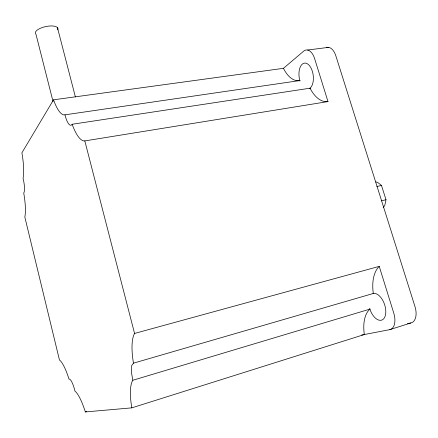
<?xml version="1.0" encoding="UTF-8"?>
<svg xmlns="http://www.w3.org/2000/svg" width="438" height="438" viewBox="0 0 438 438"><rect width="100%" height="100%" fill="white"/><g stroke="black" fill="none" stroke-linecap="round" stroke-linejoin="round"><path stroke-width="0.66" d="M375.788 181.967A13.709 8.136 76.3 0 1 377.693 182.394L381.487 185.471L386.009 199.744L384.865 205.099A13.709 8.136 76.3 0 1 383.19 207.442M53.535 99.815A37.761 10.589 81.2 0 0 64.961 114.833L65.098 115.364A15.116 4.331 80.7 0 0 72.013 124.463L72.144 124.266A39.644 11.81 80.9 0 0 84.813 140.91L327.991 101.589L314.659 58.725A14.399 7.796 83.4 0 0 303.698 51.126L283.446 68.328L53.535 99.815L21.9 152.824A29.439 6.597 79.7 0 1 23.055 178.233L23.159 178.66A11.7 2.633 79.3 0 1 23.805 192.879L23.729 192.983A28.579 6.258 79.2 0 1 24.818 217.013L59.458 359.992A30.227 6.658 76.3 0 1 69.007 379.155L69.111 379.122A12.412 2.814 76.2 0 1 74.843 390.619L74.953 391.09A31.75 7.178 75.7 0 1 85.344 411.939L131.811 407.855L364.328 334.533A35.577 19.283 69.8 0 1 369.886 309.135L369.727 308.631A13.983 7.698 71.3 0 0 381.383 320.211A13.983 7.698 71.3 0 0 384.717 304.941A13.983 7.698 71.3 0 0 373.023 293.537L373.313 293.471A36.42 20.81 71 0 1 379.237 266.375L134.565 333.444A42.327 13.025 75.2 0 0 133.464 363.168L131.531 365.834L131.318 371.857L132.834 380.266A41.145 11.935 74.5 0 0 131.811 407.855M327.991 101.589A34.361 19.152 83.3 0 1 310.06 88.202L309.825 88.394A13.173 7.096 82.8 0 0 312.393 71.41A13.173 7.096 82.8 0 0 302.461 63.992A13.173 7.096 82.8 0 0 299.97 81.03L299.833 80.565A32.949 17.416 84 0 1 283.446 68.328M361.662 335.043L389.815 329.644L410.811 322.981A15.155 8.738 70.2 0 0 414.972 306.551L335.858 55.889A14.213 8.01 83.7 0 0 326.31 47.507M85.344 411.939L86.653 411.539M132.834 380.266L369.886 309.135M133.464 363.168L373.313 293.471M381.389 200.818L386.009 199.744M376.866 186.5L381.487 185.471M407.466 323.638L410.811 322.981M72.144 124.266L310.06 88.202M64.961 114.833L299.833 80.565M307.624 50.031L328.708 47.342M379.237 266.375L393.757 313.071A15.363 8.519 70.7 0 1 389.815 329.644M57.433 27.55L75.38 96.891M84.813 140.91L134.565 333.444M53.058 101.589L35.96 34.246A11.53 4.38 -12 0 1 45.979 26.515A11.53 4.38 -12 0 1 57.701 29.806"/></g></svg>
